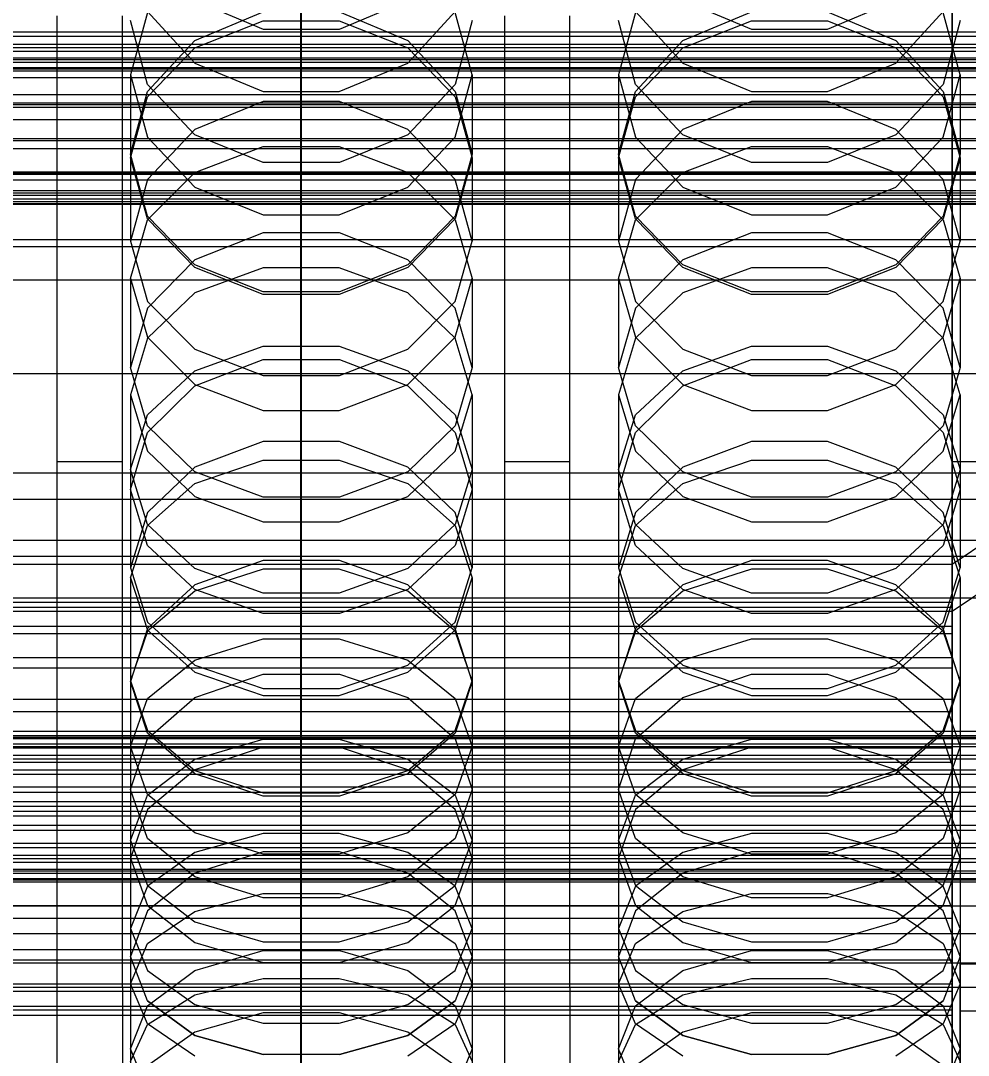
# Model space of a CAD drawing. Header units: millimetres. Extents: x -1970 to 34302, y -80068 to 6837.
# Drawn here: x 15.5 to 132, y -34598.3 to -34471.1 of the extents above; entities that cross this region are included whole.
import ezdxf

# ---------------------------------------------------------------- set-up
doc = ezdxf.new("R2010")
doc.units = ezdxf.units.MM
for name, color, linetype, lineweight in [('COTAS_O', 1, 'Continuous', 0), ('frontal_briquetadora', 7, 'Continuous', 0), ('frontal_C01', 7, 'Continuous', 0), ('frontal_C02', 7, 'Continuous', 0), ('frontal_C07', 7, 'Continuous', 0), ('frontal_mezcladora', 7, 'Continuous', 0), ('frontal_tolva', 7, 'Continuous', 0)]:
    doc.layers.add(name, color=color, linetype=linetype, lineweight=lineweight)
doc.dimstyles.new('R19_100', dxfattribs={"dimtxt": 250, "dimasz": 150, "dimexe": 150, "dimexo": 80, "dimgap": 100, "dimtad": 1, "dimtih": 1, "dimtoh": 1, "dimdsep": 46, "dimcen": 0.09, "dimadec": 0, "dimazin": 0, "dimtfac": 1, "dimtdec": 4, "dimtofl": 0, "dimtmove": 0, "dimatfit": 3, "dimfxl": 1, "dimtolj": 1, "dimtzin": 0, "dimarcsym": 0})

# ---------------------------------------------------------------- blocks, each defined once
blk = doc.blocks.new('*D38')
at = {"layer": 'COTAS_O', "color": 0, "lineweight": -2, "transparency": 16777216}
for p, q in [((-570, -33700), (200, -33700)), ((50, -34750), (50, -33850)), ((-570, -34900), (200, -34900))]:
    blk.add_line(p, q, dxfattribs=at)
at = {"layer": 'COTAS_O', "color": 0, "transparency": 16777216}
for points in [[(25, -33850), (75, -33850), (50, -33700)], [(25, -34750), (75, -34750), (50, -34900)]]:
    blk.add_solid(points, dxfattribs=at)
at = {"layer": 'Defpoints', "color": 0, "transparency": 16777216}
for p in [(-650, -33700), (50, -33700), (-650, -34900)]:
    blk.add_point(p, dxfattribs=at)
blk = doc.blocks.new('*D39')
at = {"layer": 'COTAS_O', "color": 0, "lineweight": -2, "transparency": 16777216}
for p, q in [((-650, -34820), (-650, -34050)), ((650, -34820), (650, -34050)), ((-500, -34200), (500, -34200))]:
    blk.add_line(p, q, dxfattribs=at)
at = {"layer": 'COTAS_O', "color": 0, "transparency": 16777216}
for points in [[(-500, -34175), (-500, -34225), (-650, -34200)], [(500, -34175), (500, -34225), (650, -34200)]]:
    blk.add_solid(points, dxfattribs=at)
at = {"layer": 'Defpoints', "color": 0, "transparency": 16777216}
for p in [(650, -34200), (-650, -34900), (650, -34900)]:
    blk.add_point(p, dxfattribs=at)

msp = doc.modelspace()

# ---------------------------------------------------------------- linework, layer by layer
at = {"layer": 'frontal_briquetadora'}
for p, q in [((36.906, -34468.668), (45.326, -34472.188)), ((54.674, -34472.188), (63.094, -34468.668)), ((96.906, -34468.668), (105.326, -34472.188)), ((114.674, -34472.188), (123.094, -34468.668)), ((31.08, -34470.145), (29, -34477.803)), ((31.08, -34478.964), (29, -34471.125)), ((31.08, -34470.016), (36.907, -34476.344)), ((36.906, -34473.572), (45.326, -34470.06)), ((36.907, -34474.485), (45.327, -34471.151)), ((45.327, -34471.151), (54.673, -34471.151)), ((54.673, -34471.151), (63.093, -34474.485)), ((54.674, -34470.06), (63.094, -34473.572)), ((63.093, -34476.344), (68.92, -34470.016)), ((71, -34477.803), (68.92, -34470.145)), ((71, -34471.125), (68.92, -34478.964)), ((91.08, -34470.145), (89, -34477.803)), ((91.08, -34478.964), (89, -34471.125)), ((91.08, -34470.016), (96.907, -34476.344)), ((96.906, -34473.572), (105.326, -34470.06)), ((96.907, -34474.485), (105.327, -34471.151)), ((105.327, -34471.151), (114.673, -34471.151)), ((114.673, -34471.151), (123.093, -34474.485)), ((114.674, -34470.06), (123.094, -34473.572)), ((123.093, -34476.344), (128.92, -34470.016)), ((131, -34477.803), (128.92, -34470.145)), ((131, -34471.125), (128.92, -34478.964)), ((45.326, -34472.188), (54.674, -34472.188)), ((105.326, -34472.188), (114.674, -34472.188)), ((31.08, -34479.841), (36.906, -34473.572)), ((63.094, -34473.572), (68.92, -34479.841)), ((91.08, -34479.841), (96.906, -34473.572)), ((123.094, -34473.572), (128.92, -34479.841)), ((31.08, -34480.494), (36.907, -34474.485)), ((63.093, -34474.485), (68.92, -34480.494)), ((91.08, -34480.494), (96.907, -34474.485)), ((123.093, -34474.485), (128.92, -34480.494)), ((36.907, -34476.344), (45.327, -34479.856)), ((54.673, -34479.856), (63.093, -34476.344)), ((96.907, -34476.344), (105.327, -34479.856)), ((114.673, -34479.856), (123.093, -34476.344)), ((200, -34478.149), (-160, -34478.149)), ((29, -34477.803), (29, -34487.557)), ((29, -34477.803), (31.08, -34485.461)), ((68.92, -34485.461), (71, -34477.803)), ((71, -34477.803), (71, -34487.557)), ((89, -34477.803), (89, -34487.557)), ((89, -34477.803), (91.08, -34485.461)), ((128.92, -34485.461), (131, -34477.803)), ((131, -34477.803), (131, -34487.557)), ((29, -34487.557), (31.08, -34479.841)), ((36.906, -34485.172), (31.08, -34478.964)), ((45.327, -34479.856), (54.673, -34479.856)), ((68.92, -34478.964), (63.094, -34485.172)), ((68.92, -34479.841), (71, -34487.557)), ((89, -34487.557), (91.08, -34479.841)), ((96.906, -34485.172), (91.08, -34478.964)), ((105.327, -34479.856), (114.673, -34479.856)), ((128.92, -34478.964), (123.094, -34485.172)), ((128.92, -34479.841), (131, -34487.557)), ((29, -34487.986), (31.08, -34480.494)), ((45.326, -34481.091), (36.906, -34484.534)), ((54.674, -34481.091), (45.326, -34481.091)), ((63.094, -34484.534), (54.674, -34481.091)), ((68.92, -34480.494), (71, -34487.986)), ((89, -34487.986), (91.08, -34480.494)), ((105.326, -34481.091), (96.906, -34484.534)), ((114.674, -34481.091), (105.326, -34481.091)), ((123.094, -34484.534), (114.674, -34481.091)), ((128.92, -34480.494), (131, -34487.986)), ((-160, -34481.433), (200, -34481.433)), ((-160, -34483.291), (200, -34483.291)), ((36.906, -34484.534), (31.08, -34490.676)), ((45.326, -34488.588), (36.906, -34485.172)), ((63.094, -34485.172), (54.674, -34488.588)), ((68.92, -34490.676), (63.094, -34484.534)), ((96.906, -34484.534), (91.08, -34490.676)), ((105.326, -34488.588), (96.906, -34485.172)), ((123.094, -34485.172), (114.674, -34488.588)), ((128.92, -34490.676), (123.094, -34484.534)), ((-160, -34485.849), (200, -34485.849)), ((31.08, -34485.461), (36.907, -34491.602)), ((63.093, -34491.602), (68.92, -34485.461)), ((91.08, -34485.461), (96.907, -34491.602)), ((123.093, -34491.602), (128.92, -34485.461)), ((31.08, -34495.158), (29, -34487.557)), ((36.907, -34489.803), (45.327, -34486.586)), ((45.327, -34486.586), (54.673, -34486.586)), ((54.673, -34486.586), (63.093, -34489.803)), ((71, -34487.557), (68.92, -34495.158)), ((91.08, -34495.158), (89, -34487.557)), ((96.907, -34489.803), (105.327, -34486.586)), ((105.327, -34486.586), (114.673, -34486.586)), ((114.673, -34486.586), (123.093, -34489.803)), ((131, -34487.557), (128.92, -34495.158)), ((29, -34487.986), (29, -34498.23)), ((31.08, -34495.478), (29, -34487.986)), ((54.674, -34488.588), (45.326, -34488.588)), ((71, -34487.986), (68.92, -34495.478)), ((71, -34487.986), (71, -34498.23)), ((89, -34487.986), (89, -34498.23)), ((91.08, -34495.478), (89, -34487.986)), ((114.674, -34488.588), (105.326, -34488.588)), ((131, -34487.986), (128.92, -34495.478)), ((131, -34487.986), (131, -34498.23)), ((-160, -34489.719), (200, -34489.719)), ((-160, -34489.991), (200, -34489.991)), ((31.08, -34495.6), (36.907, -34489.803)), ((63.093, -34489.803), (68.92, -34495.6)), ((91.08, -34495.6), (96.907, -34489.803)), ((123.093, -34489.803), (128.92, -34495.6)), ((31.08, -34490.676), (29, -34498.23)), ((71, -34498.23), (68.92, -34490.676)), ((91.08, -34490.676), (89, -34498.23)), ((131, -34498.23), (128.92, -34490.676)), ((-160, -34492.29), (200, -34492.29)), ((36.907, -34491.602), (45.327, -34495.01)), ((54.673, -34495.01), (63.093, -34491.602)), ((96.907, -34491.602), (105.327, -34495.01)), ((114.673, -34495.01), (123.093, -34491.602)), ((-160, -34493.614), (200, -34493.614)), ((36.906, -34501.17), (31.08, -34495.158)), ((45.327, -34495.01), (54.673, -34495.01)), ((68.92, -34495.158), (63.094, -34501.17)), ((96.906, -34501.17), (91.08, -34495.158)), ((105.327, -34495.01), (114.673, -34495.01)), ((128.92, -34495.158), (123.094, -34501.17)), ((29, -34502.829), (31.08, -34495.6)), ((36.907, -34501.486), (31.08, -34495.478)), ((68.92, -34495.478), (63.093, -34501.486)), ((68.92, -34495.6), (71, -34502.829)), ((89, -34502.829), (91.08, -34495.6)), ((96.907, -34501.486), (91.08, -34495.478)), ((128.92, -34495.478), (123.093, -34501.486)), ((128.92, -34495.6), (131, -34502.829)), ((45.326, -34497.219), (36.906, -34500.552)), ((54.674, -34497.219), (45.326, -34497.219)), ((63.094, -34500.552), (54.674, -34497.219)), ((105.326, -34497.219), (96.906, -34500.552)), ((114.674, -34497.219), (105.326, -34497.219)), ((123.094, -34500.552), (114.674, -34497.219)), ((-160, -34498.03), (200, -34498.03)), ((29, -34498.23), (31.08, -34505.662)), ((68.92, -34505.662), (71, -34498.23)), ((89, -34498.23), (91.08, -34505.662)), ((128.92, -34505.662), (131, -34498.23)), ((36.906, -34500.552), (31.08, -34506.493)), ((45.326, -34504.474), (36.906, -34501.17)), ((45.327, -34504.82), (36.907, -34501.486)), ((45.327, -34501.512), (36.907, -34504.604)), ((54.673, -34501.512), (45.327, -34501.512)), ((63.093, -34501.486), (54.673, -34504.82)), ((63.093, -34504.604), (54.673, -34501.512)), ((63.094, -34501.17), (54.674, -34504.474)), ((68.92, -34506.493), (63.094, -34500.552)), ((96.906, -34500.552), (91.08, -34506.493)), ((105.326, -34504.474), (96.906, -34501.17)), ((105.327, -34504.82), (96.907, -34501.486)), ((105.327, -34501.512), (96.907, -34504.604)), ((114.673, -34501.512), (105.327, -34501.512)), ((123.093, -34501.486), (114.673, -34504.82)), ((123.093, -34504.604), (114.673, -34501.512)), ((123.094, -34501.17), (114.674, -34504.474)), ((128.92, -34506.493), (123.094, -34500.552)), ((29, -34502.829), (29, -34513.787)), ((29, -34502.829), (31.08, -34510.058)), ((68.92, -34510.058), (71, -34502.829)), ((71, -34502.829), (71, -34513.787)), ((89, -34502.829), (89, -34513.787)), ((89, -34502.829), (91.08, -34510.058)), ((128.92, -34510.058), (131, -34502.829)), ((131, -34502.829), (131, -34513.787)), ((36.907, -34504.604), (31.08, -34510.176)), ((54.674, -34504.474), (45.326, -34504.474)), ((54.673, -34504.82), (45.327, -34504.82)), ((68.92, -34510.176), (63.093, -34504.604)), ((96.907, -34504.604), (91.08, -34510.176)), ((114.674, -34504.474), (105.326, -34504.474)), ((114.673, -34504.82), (105.327, -34504.82)), ((128.92, -34510.176), (123.093, -34504.604)), ((31.08, -34506.493), (29, -34513.787)), ((31.08, -34505.662), (36.906, -34511.534)), ((63.094, -34511.534), (68.92, -34505.662)), ((71, -34513.787), (68.92, -34506.493)), ((91.08, -34506.493), (89, -34513.787)), ((91.08, -34505.662), (96.906, -34511.534)), ((123.094, -34511.534), (128.92, -34505.662)), ((131, -34513.787), (128.92, -34506.493)), ((31.08, -34510.176), (29, -34517.123)), ((31.08, -34510.058), (36.907, -34515.855)), ((63.093, -34515.855), (68.92, -34510.058)), ((71, -34517.123), (68.92, -34510.176)), ((91.08, -34510.176), (89, -34517.123)), ((91.08, -34510.058), (96.907, -34515.855)), ((123.093, -34515.855), (128.92, -34510.058)), ((131, -34517.123), (128.92, -34510.176)), ((36.906, -34511.534), (45.326, -34514.76)), ((36.907, -34514.166), (45.327, -34511.161)), ((45.327, -34511.161), (54.673, -34511.161)), ((54.673, -34511.161), (63.093, -34514.166)), ((54.674, -34514.76), (63.094, -34511.534)), ((96.906, -34511.534), (105.326, -34514.76)), ((96.907, -34514.166), (105.327, -34511.161)), ((105.327, -34511.161), (114.673, -34511.161)), ((114.673, -34511.161), (123.093, -34514.166)), ((114.674, -34514.76), (123.094, -34511.534)), ((36.906, -34516.027), (45.326, -34512.811)), ((45.326, -34512.811), (54.674, -34512.811)), ((54.674, -34512.811), (63.094, -34516.027)), ((96.906, -34516.027), (105.326, -34512.811)), ((105.326, -34512.811), (114.674, -34512.811)), ((114.674, -34512.811), (123.094, -34516.027)), ((31.08, -34520.952), (29, -34513.787)), ((31.08, -34519.58), (36.907, -34514.166)), ((63.093, -34514.166), (68.92, -34519.58)), ((71, -34513.787), (68.92, -34520.952)), ((91.08, -34520.952), (89, -34513.787)), ((91.08, -34519.58), (96.907, -34514.166)), ((123.093, -34514.166), (128.92, -34519.58)), ((131, -34513.787), (128.92, -34520.952)), ((45.326, -34514.76), (54.674, -34514.76)), ((105.326, -34514.76), (114.674, -34514.76)), ((31.08, -34521.752), (36.906, -34516.027)), ((36.907, -34515.855), (45.327, -34519.072)), ((54.673, -34519.072), (63.093, -34515.855)), ((63.094, -34516.027), (68.92, -34521.752)), ((91.08, -34521.752), (96.906, -34516.027)), ((96.907, -34515.855), (105.327, -34519.072)), ((114.673, -34519.072), (123.093, -34515.855)), ((123.094, -34516.027), (128.92, -34521.752)), ((29, -34517.123), (29, -34528.769)), ((29, -34517.123), (31.08, -34524.071)), ((68.92, -34524.071), (71, -34517.123)), ((71, -34517.123), (71, -34528.769)), ((89, -34517.123), (89, -34528.769)), ((89, -34517.123), (91.08, -34524.071)), ((128.92, -34524.071), (131, -34517.123)), ((131, -34517.123), (131, -34528.769)), ((45.327, -34519.072), (54.673, -34519.072)), ((105.327, -34519.072), (114.673, -34519.072)), ((29, -34526.331), (31.08, -34519.58)), ((68.92, -34519.58), (71, -34526.331)), ((89, -34526.331), (91.08, -34519.58)), ((128.92, -34519.58), (131, -34526.331)), ((29, -34528.769), (31.08, -34521.752)), ((36.906, -34526.603), (31.08, -34520.952)), ((68.92, -34520.952), (63.094, -34526.603)), ((68.92, -34521.752), (71, -34528.769)), ((89, -34528.769), (91.08, -34521.752)), ((96.906, -34526.603), (91.08, -34520.952)), ((128.92, -34520.952), (123.094, -34526.603)), ((128.92, -34521.752), (131, -34528.769)), ((45.326, -34522.89), (36.906, -34526.023)), ((54.674, -34522.89), (45.326, -34522.89)), ((63.094, -34526.023), (54.674, -34522.89)), ((105.326, -34522.89), (96.906, -34526.023)), ((114.674, -34522.89), (105.326, -34522.89)), ((123.094, -34526.023), (114.674, -34522.89)), ((31.08, -34524.071), (36.907, -34529.643)), ((63.093, -34529.643), (68.92, -34524.071)), ((91.08, -34524.071), (96.907, -34529.643)), ((123.093, -34529.643), (128.92, -34524.071)), ((36.907, -34528.025), (45.327, -34525.158)), ((45.327, -34525.158), (54.673, -34525.158)), ((54.673, -34525.158), (63.093, -34528.025)), ((96.907, -34528.025), (105.327, -34525.158)), ((105.327, -34525.158), (114.673, -34525.158)), ((114.673, -34525.158), (123.093, -34528.025)), ((29, -34526.331), (29, -34538.419)), ((31.08, -34533.082), (29, -34526.331)), ((36.906, -34526.023), (31.08, -34531.596)), ((45.326, -34529.704), (36.906, -34526.603)), ((63.094, -34526.603), (54.674, -34529.704)), ((68.92, -34531.596), (63.094, -34526.023)), ((71, -34526.331), (68.92, -34533.082)), ((71, -34526.331), (71, -34538.419)), ((89, -34526.331), (89, -34538.419)), ((91.08, -34533.082), (89, -34526.331)), ((96.906, -34526.023), (91.08, -34531.596)), ((105.326, -34529.704), (96.906, -34526.603)), ((123.094, -34526.603), (114.674, -34529.704)), ((128.92, -34531.596), (123.094, -34526.023)), ((131, -34526.331), (128.92, -34533.082)), ((131, -34526.331), (131, -34538.419)), ((31.08, -34533.192), (36.907, -34528.025)), ((63.093, -34528.025), (68.92, -34533.192)), ((91.08, -34533.192), (96.907, -34528.025)), ((123.093, -34528.025), (128.92, -34533.192)), ((31.08, -34535.648), (29, -34528.769)), ((36.907, -34529.643), (45.327, -34532.735)), ((54.674, -34529.704), (45.326, -34529.704)), ((54.673, -34532.735), (63.093, -34529.643)), ((71, -34528.769), (68.92, -34535.649)), ((91.08, -34535.648), (89, -34528.769)), ((96.907, -34529.643), (105.327, -34532.735)), ((114.674, -34529.704), (105.326, -34529.704)), ((114.673, -34532.735), (123.093, -34529.643)), ((131, -34528.769), (128.92, -34535.649)), ((195, -34530), (-195, -34530)), ((31.08, -34531.596), (29, -34538.419)), ((71, -34538.419), (68.92, -34531.596)), ((91.08, -34531.596), (89, -34538.419)), ((131, -34538.419), (128.92, -34531.596)), ((29, -34539.635), (31.08, -34533.192)), ((36.907, -34538.496), (31.08, -34533.082)), ((45.327, -34532.735), (54.673, -34532.735)), ((68.92, -34533.082), (63.093, -34538.496)), ((68.92, -34533.192), (71, -34539.635)), ((89, -34539.635), (91.08, -34533.192)), ((96.907, -34538.496), (91.08, -34533.082)), ((105.327, -34532.735), (114.673, -34532.735)), ((128.92, -34533.082), (123.093, -34538.496)), ((128.92, -34533.192), (131, -34539.635)), ((36.906, -34541.066), (31.08, -34535.648)), ((68.92, -34535.649), (63.094, -34541.066)), ((96.906, -34541.066), (91.08, -34535.648)), ((128.92, -34535.649), (123.094, -34541.066)), ((195, -34537), (-195, -34537)), ((29, -34538.419), (31.08, -34545.1)), ((45.326, -34537.508), (36.906, -34540.51)), ((45.327, -34541.501), (36.907, -34538.496)), ((45.327, -34538.552), (36.907, -34541.275)), ((54.674, -34537.508), (45.326, -34537.508)), ((54.673, -34538.552), (45.327, -34538.552)), ((63.093, -34538.496), (54.673, -34541.501)), ((63.093, -34541.275), (54.673, -34538.552)), ((63.094, -34540.51), (54.674, -34537.508)), ((68.92, -34545.1), (71, -34538.419)), ((89, -34538.419), (91.08, -34545.1)), ((105.326, -34537.508), (96.906, -34540.51)), ((105.327, -34541.501), (96.907, -34538.496)), ((105.327, -34538.552), (96.907, -34541.275)), ((114.674, -34537.508), (105.326, -34537.508)), ((114.673, -34538.552), (105.327, -34538.552)), ((123.093, -34538.496), (114.673, -34541.501)), ((123.093, -34541.275), (114.673, -34538.552)), ((123.094, -34540.51), (114.674, -34537.508)), ((128.92, -34545.1), (131, -34538.419)), ((29, -34539.635), (29, -34552.363)), ((29, -34539.635), (31.08, -34546.078)), ((68.92, -34546.078), (71, -34539.635)), ((71, -34539.635), (71, -34552.363)), ((89, -34539.635), (89, -34552.363)), ((89, -34539.635), (91.08, -34546.078)), ((128.92, -34546.078), (131, -34539.635)), ((131, -34539.635), (131, -34552.363)), ((36.906, -34540.51), (31.08, -34545.844)), ((45.326, -34544.034), (36.906, -34541.066)), ((63.094, -34541.066), (54.674, -34544.034)), ((68.92, -34545.844), (63.094, -34540.51)), ((96.906, -34540.51), (91.08, -34545.844)), ((105.326, -34544.034), (96.906, -34541.066)), ((123.094, -34541.066), (114.674, -34544.034)), ((128.92, -34545.844), (123.094, -34540.51)), ((36.907, -34541.275), (31.08, -34546.182)), ((54.673, -34541.501), (45.327, -34541.501)), ((68.92, -34546.182), (63.093, -34541.275)), ((96.907, -34541.275), (91.08, -34546.182)), ((114.673, -34541.501), (105.327, -34541.501)), ((128.92, -34546.182), (123.093, -34541.275)), ((54.674, -34544.034), (45.326, -34544.034)), ((114.674, -34544.034), (105.326, -34544.034)), ((31.08, -34545.844), (29, -34552.363)), ((31.08, -34546.182), (29, -34552.301)), ((31.08, -34545.1), (36.906, -34550.353)), ((31.08, -34546.078), (36.907, -34551.244)), ((63.093, -34551.244), (68.92, -34546.078)), ((63.094, -34550.353), (68.92, -34545.1)), ((71, -34552.363), (68.92, -34545.844)), ((71, -34552.301), (68.92, -34546.182)), ((91.08, -34545.844), (89, -34552.363)), ((91.08, -34546.182), (89, -34552.301)), ((91.08, -34545.1), (96.906, -34550.353)), ((91.08, -34546.078), (96.907, -34551.244)), ((123.093, -34551.244), (128.92, -34546.078)), ((123.094, -34550.353), (128.92, -34545.1)), ((131, -34552.363), (128.92, -34545.844)), ((131, -34552.301), (128.92, -34546.182)), ((36.907, -34549.754), (45.327, -34547.13)), ((45.327, -34547.13), (54.673, -34547.13)), ((54.673, -34547.13), (63.093, -34549.754)), ((96.907, -34549.754), (105.327, -34547.13)), ((105.327, -34547.13), (114.673, -34547.13)), ((114.673, -34547.13), (123.093, -34549.754)), ((31.08, -34554.481), (36.907, -34549.754)), ((63.093, -34549.754), (68.92, -34554.481)), ((91.08, -34554.481), (96.907, -34549.754)), ((123.093, -34549.754), (128.92, -34554.481)), ((36.906, -34550.353), (45.326, -34553.23)), ((36.907, -34551.244), (45.327, -34554.112)), ((54.673, -34554.112), (63.093, -34551.244)), ((54.674, -34553.23), (63.094, -34550.353)), ((96.906, -34550.353), (105.326, -34553.23)), ((96.907, -34551.244), (105.327, -34554.112)), ((114.673, -34554.112), (123.093, -34551.244)), ((114.674, -34553.23), (123.094, -34550.353)), ((29, -34552.301), (29, -34565.638)), ((29, -34552.301), (31.08, -34558.42)), ((31.08, -34558.731), (29, -34552.363)), ((36.906, -34554.358), (45.326, -34551.493)), ((45.326, -34551.493), (54.674, -34551.493)), ((54.674, -34551.493), (63.094, -34554.358)), ((68.92, -34558.42), (71, -34552.301)), ((71, -34552.363), (68.92, -34558.731)), ((71, -34552.301), (71, -34565.638)), ((89, -34552.301), (89, -34565.638)), ((89, -34552.301), (91.08, -34558.42)), ((91.08, -34558.731), (89, -34552.363)), ((96.906, -34554.358), (105.326, -34551.493)), ((105.326, -34551.493), (114.674, -34551.493)), ((114.674, -34551.493), (123.094, -34554.358)), ((128.92, -34558.42), (131, -34552.301)), ((131, -34552.363), (128.92, -34558.731)), ((131, -34552.301), (131, -34565.638)), ((45.326, -34553.23), (54.674, -34553.23)), ((105.326, -34553.23), (114.674, -34553.23)), ((29, -34560.376), (31.08, -34554.481)), ((31.08, -34559.44), (36.906, -34554.358)), ((45.327, -34554.112), (54.673, -34554.112)), ((63.094, -34554.358), (68.92, -34559.44)), ((68.92, -34554.481), (71, -34560.376)), ((89, -34560.376), (91.08, -34554.481)), ((91.08, -34559.44), (96.906, -34554.358)), ((105.327, -34554.112), (114.673, -34554.112)), ((123.094, -34554.358), (128.92, -34559.44)), ((128.92, -34554.481), (131, -34560.376)), ((31.08, -34558.42), (36.907, -34563.327)), ((36.906, -34563.729), (31.08, -34558.731)), ((63.093, -34563.327), (68.92, -34558.42)), ((68.92, -34558.731), (63.094, -34563.729)), ((91.08, -34558.42), (96.907, -34563.327)), ((96.906, -34563.729), (91.08, -34558.731)), ((123.093, -34563.327), (128.92, -34558.42)), ((128.92, -34558.731), (123.094, -34563.729)), ((29, -34565.638), (31.08, -34559.44)), ((36.907, -34561.918), (45.327, -34559.449)), ((45.327, -34559.449), (54.673, -34559.449)), ((54.673, -34559.449), (63.093, -34561.918)), ((68.92, -34559.44), (71, -34565.638)), ((89, -34565.638), (91.08, -34559.44)), ((96.907, -34561.918), (105.327, -34559.449)), ((105.327, -34559.449), (114.673, -34559.449)), ((114.673, -34559.449), (123.093, -34561.918)), ((128.92, -34559.44), (131, -34565.638)), ((29, -34560.376), (29, -34574.101)), ((31.08, -34566.271), (29, -34560.376)), ((45.326, -34560.448), (36.906, -34563.217)), ((54.674, -34560.448), (45.326, -34560.448)), ((63.094, -34563.217), (54.674, -34560.448)), ((71, -34560.376), (68.92, -34566.271)), ((71, -34560.376), (71, -34574.101)), ((89, -34560.376), (89, -34574.101)), ((91.08, -34566.271), (89, -34560.376)), ((105.326, -34560.448), (96.906, -34563.217)), ((114.674, -34560.448), (105.326, -34560.448)), ((123.094, -34563.217), (114.674, -34560.448)), ((131, -34560.376), (128.92, -34566.271)), ((131, -34560.376), (131, -34574.101)), ((31.08, -34566.366), (36.907, -34561.918)), ((63.093, -34561.918), (68.92, -34566.366)), ((91.08, -34566.366), (96.907, -34561.918)), ((123.093, -34561.918), (128.92, -34566.366)), ((36.906, -34563.217), (31.08, -34568.125)), ((45.326, -34566.461), (36.906, -34563.729)), ((36.907, -34563.327), (45.327, -34566.05)), ((54.673, -34566.05), (63.093, -34563.327)), ((63.094, -34563.729), (54.674, -34566.461)), ((68.92, -34568.125), (63.094, -34563.217)), ((96.906, -34563.217), (91.08, -34568.125)), ((105.326, -34566.461), (96.906, -34563.729)), ((96.907, -34563.327), (105.327, -34566.05)), ((114.673, -34566.05), (123.093, -34563.327)), ((123.094, -34563.729), (114.674, -34566.461)), ((128.92, -34568.125), (123.094, -34563.217)), ((31.08, -34571.679), (29, -34565.638)), ((29, -34571.912), (31.08, -34566.366)), ((36.907, -34570.998), (31.08, -34566.271)), ((54.674, -34566.461), (45.326, -34566.461)), ((45.327, -34566.05), (54.673, -34566.05)), ((68.92, -34566.271), (63.093, -34570.998)), ((71, -34565.638), (68.92, -34571.679)), ((68.92, -34566.366), (71, -34571.912)), ((91.08, -34571.679), (89, -34565.638)), ((89, -34571.912), (91.08, -34566.366)), ((96.907, -34570.998), (91.08, -34566.271)), ((114.674, -34566.461), (105.326, -34566.461)), ((105.327, -34566.05), (114.673, -34566.05)), ((128.92, -34566.271), (123.093, -34570.998)), ((131, -34565.638), (128.92, -34571.679)), ((128.92, -34566.366), (131, -34571.912)), ((31.08, -34568.125), (29, -34574.101)), ((71, -34574.101), (68.92, -34568.125)), ((91.08, -34568.125), (89, -34574.101)), ((131, -34574.101), (128.92, -34568.125)), ((36.906, -34576.409), (31.08, -34571.679)), ((45.327, -34573.621), (36.907, -34570.998)), ((45.327, -34571.082), (36.907, -34573.39)), ((54.673, -34571.082), (45.327, -34571.082)), ((63.093, -34570.998), (54.673, -34573.621)), ((63.093, -34573.39), (54.673, -34571.082)), ((68.92, -34571.679), (63.094, -34576.409)), ((96.906, -34576.409), (91.08, -34571.679)), ((105.327, -34573.621), (96.907, -34570.998)), ((105.327, -34571.082), (96.907, -34573.39)), ((114.673, -34571.082), (105.327, -34571.082)), ((123.093, -34570.998), (114.673, -34573.621)), ((123.093, -34573.39), (114.673, -34571.082)), ((128.92, -34571.679), (123.094, -34576.409)), ((29, -34571.912), (29, -34586.193)), ((29, -34571.912), (31.08, -34577.459)), ((68.92, -34577.459), (71, -34571.912)), ((71, -34571.912), (71, -34586.193)), ((89, -34571.912), (89, -34586.193)), ((89, -34571.912), (91.08, -34577.459)), ((128.92, -34577.459), (131, -34571.912)), ((131, -34571.912), (131, -34586.193)), ((29, -34574.101), (31.08, -34579.916)), ((36.907, -34573.39), (31.08, -34577.548)), ((45.326, -34573.305), (36.906, -34575.925)), ((54.674, -34573.305), (45.326, -34573.305)), ((54.673, -34573.621), (45.327, -34573.621)), ((63.094, -34575.925), (54.674, -34573.305)), ((68.92, -34577.548), (63.093, -34573.39)), ((68.92, -34579.916), (71, -34574.101)), ((89, -34574.101), (91.08, -34579.916)), ((96.907, -34573.39), (91.08, -34577.548)), ((105.326, -34573.305), (96.906, -34575.925)), ((114.674, -34573.305), (105.326, -34573.305)), ((114.673, -34573.621), (105.327, -34573.621)), ((123.094, -34575.925), (114.674, -34573.305)), ((128.92, -34577.548), (123.093, -34573.39)), ((128.92, -34579.916), (131, -34574.101)), ((36.906, -34575.925), (31.08, -34580.562)), ((45.326, -34578.991), (36.906, -34576.409)), ((63.094, -34576.409), (54.674, -34578.991)), ((68.92, -34580.562), (63.094, -34575.925)), ((96.906, -34575.925), (91.08, -34580.562)), ((105.326, -34578.991), (96.906, -34576.409)), ((123.094, -34576.409), (114.674, -34578.991)), ((128.92, -34580.562), (123.094, -34575.925)), ((31.08, -34577.548), (29, -34582.734)), ((31.08, -34577.459), (36.907, -34581.907)), ((63.093, -34581.907), (68.92, -34577.459)), ((71, -34582.734), (68.92, -34577.548)), ((91.08, -34577.548), (89, -34582.734)), ((91.08, -34577.459), (96.907, -34581.907)), ((123.093, -34581.907), (128.92, -34577.459)), ((131, -34582.734), (128.92, -34577.548)), ((36.907, -34580.641), (45.327, -34578.443)), ((54.674, -34578.991), (45.326, -34578.991)), ((45.327, -34578.443), (54.673, -34578.443)), ((54.673, -34578.443), (63.093, -34580.641)), ((96.907, -34580.641), (105.327, -34578.443)), ((114.674, -34578.991), (105.326, -34578.991)), ((105.327, -34578.443), (114.673, -34578.443)), ((114.673, -34578.443), (123.093, -34580.641)), ((195, -34580), (-195, -34580)), ((31.08, -34580.562), (29, -34586.193)), ((31.08, -34579.916), (36.906, -34584.461)), ((63.094, -34584.461), (68.92, -34579.916)), ((71, -34586.193), (68.92, -34580.562)), ((91.08, -34580.562), (89, -34586.193)), ((91.08, -34579.916), (96.906, -34584.461)), ((123.094, -34584.461), (128.92, -34579.916)), ((131, -34586.193), (128.92, -34580.562)), ((31.08, -34584.6), (36.907, -34580.641)), ((63.093, -34580.641), (68.92, -34584.6)), ((91.08, -34584.6), (96.907, -34580.641)), ((123.093, -34580.641), (128.92, -34584.6)), ((29, -34582.734), (29, -34597.535)), ((29, -34582.734), (31.08, -34587.919)), ((36.907, -34581.907), (45.327, -34584.376)), ((54.673, -34584.376), (63.093, -34581.907)), ((68.92, -34587.919), (71, -34582.734)), ((71, -34582.734), (71, -34597.535)), ((89, -34582.734), (89, -34597.535)), ((89, -34582.734), (91.08, -34587.919)), ((96.907, -34581.907), (105.327, -34584.376)), ((114.673, -34584.376), (123.093, -34581.907)), ((128.92, -34587.919), (131, -34582.734)), ((131, -34582.734), (131, -34597.535)), ((45.327, -34584.376), (54.673, -34584.376)), ((105.327, -34584.376), (114.673, -34584.376)), ((29, -34589.538), (31.08, -34584.6)), ((36.906, -34584.461), (45.326, -34586.939)), ((36.906, -34587.908), (45.326, -34585.444)), ((45.326, -34585.444), (54.674, -34585.444)), ((54.674, -34586.939), (63.094, -34584.461)), ((54.674, -34585.444), (63.094, -34587.908)), ((68.92, -34584.6), (71, -34589.538)), ((89, -34589.538), (91.08, -34584.6)), ((96.906, -34584.461), (105.326, -34586.939)), ((96.906, -34587.908), (105.326, -34585.444)), ((105.326, -34585.444), (114.674, -34585.444)), ((114.674, -34586.939), (123.094, -34584.461)), ((114.674, -34585.444), (123.094, -34587.908)), ((128.92, -34584.6), (131, -34589.538)), ((31.08, -34591.656), (29, -34586.193)), ((45.326, -34586.939), (54.674, -34586.939)), ((71, -34586.193), (68.92, -34591.656)), ((91.08, -34591.656), (89, -34586.193)), ((105.326, -34586.939), (114.674, -34586.939)), ((131, -34586.193), (128.92, -34591.656)), ((195, -34587), (-195, -34587)), ((31.08, -34592.262), (36.906, -34587.908)), ((31.08, -34587.919), (36.907, -34592.078)), ((63.093, -34592.078), (68.92, -34587.919)), ((63.094, -34587.908), (68.92, -34592.262)), ((91.08, -34592.262), (96.906, -34587.908)), ((91.08, -34587.919), (96.907, -34592.078)), ((123.093, -34592.078), (128.92, -34587.919)), ((123.094, -34587.908), (128.92, -34592.262)), ((36.907, -34590.901), (45.327, -34588.873)), ((45.327, -34588.873), (54.673, -34588.873)), ((54.673, -34588.873), (63.093, -34590.901)), ((96.907, -34590.901), (105.327, -34588.873)), ((105.327, -34588.873), (114.673, -34588.873)), ((114.673, -34588.873), (123.093, -34590.901)), ((29, -34589.538), (29, -34604.666)), ((31.08, -34594.475), (29, -34589.538)), ((71, -34589.538), (68.92, -34594.475)), ((71, -34589.538), (71, -34604.666)), ((89, -34589.538), (89, -34604.666)), ((91.08, -34594.475), (89, -34589.538)), ((131, -34589.538), (128.92, -34594.475)), ((131, -34589.538), (131, -34604.666)), ((31.08, -34594.554), (36.907, -34590.901)), ((36.906, -34595.915), (31.08, -34591.656)), ((31.08, -34591.656), (36.906, -34595.915)), ((63.093, -34590.901), (68.92, -34594.554)), ((68.92, -34591.656), (63.094, -34595.915)), ((63.094, -34595.915), (68.92, -34591.656)), ((91.08, -34594.554), (96.907, -34590.901)), ((96.906, -34595.915), (91.08, -34591.656)), ((91.08, -34591.656), (96.906, -34595.915)), ((123.093, -34590.901), (128.92, -34594.554)), ((128.92, -34591.656), (123.094, -34595.915)), ((123.094, -34595.915), (128.92, -34591.656)), ((29, -34597.535), (31.08, -34592.262)), ((45.326, -34593.122), (36.906, -34595.48)), ((36.907, -34592.078), (45.327, -34594.385)), ((54.674, -34593.122), (45.326, -34593.122)), ((54.673, -34594.385), (63.093, -34592.078)), ((63.094, -34595.48), (54.674, -34593.122)), ((68.92, -34592.262), (71, -34597.535)), ((89, -34597.535), (91.08, -34592.262)), ((105.326, -34593.122), (96.906, -34595.48)), ((96.907, -34592.078), (105.327, -34594.385)), ((114.674, -34593.122), (105.326, -34593.122)), ((114.673, -34594.385), (123.093, -34592.078)), ((123.094, -34595.48), (114.674, -34593.122)), ((128.92, -34592.262), (131, -34597.535)), ((29, -34599.11), (31.08, -34594.554)), ((36.907, -34598.435), (31.08, -34594.475)), ((45.327, -34594.385), (54.673, -34594.385)), ((68.92, -34594.475), (63.093, -34598.435)), ((68.92, -34594.554), (71, -34599.11)), ((89, -34599.11), (91.08, -34594.554)), ((96.907, -34598.435), (91.08, -34594.475)), ((105.327, -34594.385), (114.673, -34594.385)), ((128.92, -34594.475), (123.093, -34598.435)), ((128.92, -34594.554), (131, -34599.11)), ((36.906, -34595.48), (31.08, -34599.639)), ((68.92, -34599.639), (63.094, -34595.48)), ((96.906, -34595.48), (91.08, -34599.639)), ((128.92, -34599.639), (123.094, -34595.48)), ((45.326, -34598.232), (36.906, -34595.915)), ((36.906, -34595.915), (45.326, -34598.232)), ((63.094, -34595.915), (54.674, -34598.232)), ((54.674, -34598.232), (63.094, -34595.915)), ((105.326, -34598.232), (96.906, -34595.915)), ((96.906, -34595.915), (105.326, -34598.232)), ((123.094, -34595.915), (114.674, -34598.232)), ((114.674, -34598.232), (123.094, -34595.915)), ((31.08, -34602.634), (29, -34597.535)), ((54.674, -34598.232), (45.326, -34598.232)), ((71, -34597.535), (68.92, -34602.634)), ((91.08, -34602.634), (89, -34597.535)), ((114.674, -34598.232), (105.326, -34598.232)), ((131, -34597.535), (128.92, -34602.634))]:
    msp.add_line(p, q, dxfattribs=at)
at = {"layer": 'frontal_C01'}
for p, q in [((130, -34620.053), (130, -34323.357)), ((130, -34329.075), (130, -34625.771)), ((-450, -34481.223), (450, -34481.223)), ((450, -34493.398), (-450, -34493.398)), ((450, -34514.562), (-450, -34514.562)), ((-450, -34526.737), (450, -34526.737))]:
    msp.add_line(p, q, dxfattribs=at)
at = {"layer": 'frontal_C02'}
for p, q in [((130, -34537.975), (130, -34253.153)), ((130, -34258.894), (130, -34543.716)), ((228.298, -34472.116), (130, -34537.975)), ((-440, -34472.517), (440, -34472.517)), ((-440, -34473.06), (440, -34473.06)), ((-440, -34474.43), (440, -34474.43)), ((-440, -34474.873), (440, -34474.873)), ((-311.15, -34474.008), (311.15, -34474.008)), ((-440, -34475.924), (440, -34475.924)), ((-440, -34476.237), (440, -34476.237)), ((-311.15, -34475.715), (311.15, -34475.715)), ((-440, -34476.898), (440, -34476.898)), ((-440, -34477.06), (440, -34477.06)), ((-440, -34477.286), (440, -34477.286)), ((130, -34543.716), (228.298, -34477.858)), ((-311.15, -34480.218), (311.15, -34480.218)), ((-311.15, -34481.749), (311.15, -34481.749)), ((-311.15, -34485.616), (311.15, -34485.616)), ((-311.15, -34486.866), (311.15, -34486.866)), ((-311.15, -34489.833), (311.15, -34489.833)), ((-311.15, -34490.717), (311.15, -34490.717)), ((-311.15, -34492.582), (311.15, -34492.582)), ((-311.15, -34493.04), (311.15, -34493.04)), ((-311.15, -34493.676), (311.15, -34493.676)), ((130, -34537.975), (0, -34537.975)), ((130, -34822.796), (130, -34537.975)), ((-130, -34542.622), (130, -34542.622)), ((-130, -34543.258), (130, -34543.258)), ((-130, -34543.716), (130, -34543.716)), ((0, -34543.716), (130, -34543.716)), ((130, -34543.258), (130, -34542.622)), ((130, -34542.622), (130, -34543.716)), ((130, -34545.581), (130, -34543.258)), ((130, -34543.716), (130, -34828.537)), ((130, -34543.716), (130, -34546.465)), ((-130, -34545.581), (130, -34545.581)), ((130, -34549.432), (130, -34545.581)), ((-130, -34546.465), (130, -34546.465)), ((130, -34546.465), (130, -34550.682)), ((-130, -34549.432), (130, -34549.432)), ((130, -34554.549), (130, -34549.432)), ((-130, -34550.682), (130, -34550.682)), ((130, -34550.682), (130, -34556.08)), ((-130, -34554.549), (130, -34554.549)), ((130, -34560.583), (130, -34554.549)), ((-130, -34556.08), (130, -34556.08)), ((130, -34556.08), (130, -34562.29)), ((-148, -34559.012), (148, -34559.012)), ((-148, -34559.238), (148, -34559.238)), ((-148, -34559.4), (148, -34559.4)), ((-148, -34560.061), (148, -34560.061)), ((-148, -34560.374), (148, -34560.374)), ((-148, -34561.425), (148, -34561.425)), ((130, -34560.583), (-130, -34560.583)), ((130, -34567.123), (130, -34560.583)), ((-148, -34561.868), (148, -34561.868)), ((-130, -34562.29), (130, -34562.29)), ((130, -34562.29), (130, -34568.89)), ((-148, -34563.238), (148, -34563.238)), ((-148, -34563.781), (148, -34563.781)), ((148, -34565.376), (-148, -34565.376)), ((-148, -34565.981), (148, -34565.981)), ((-148, -34567.694), (148, -34567.694)), ((-130, -34567.123), (130, -34567.123)), ((130, -34573.723), (130, -34567.123)), ((-148, -34568.32), (148, -34568.32)), ((-130, -34568.89), (130, -34568.89)), ((130, -34568.89), (130, -34575.43)), ((-148, -34570.032), (148, -34570.032)), ((-148, -34570.637), (148, -34570.637)), ((-148, -34572.233), (148, -34572.233)), ((-148, -34572.775), (148, -34572.775)), ((-148, -34574.145), (148, -34574.145)), ((-130, -34573.723), (130, -34573.723)), ((130, -34579.934), (130, -34573.723)), ((-148, -34574.588), (148, -34574.588)), ((-130, -34575.43), (130, -34575.43)), ((130, -34575.43), (130, -34581.464)), ((-148, -34575.64), (148, -34575.64)), ((-148, -34575.953), (148, -34575.953)), ((-148, -34576.614), (148, -34576.614)), ((-148, -34576.776), (148, -34576.776)), ((-148, -34577.001), (148, -34577.001)), ((-130, -34579.934), (130, -34579.934)), ((130, -34585.331), (130, -34579.934)), ((-130, -34581.464), (130, -34581.464)), ((130, -34581.464), (130, -34586.581)), ((-130, -34585.331), (130, -34585.331)), ((130, -34589.549), (130, -34585.331)), ((-130, -34586.581), (130, -34586.581)), ((130, -34586.581), (130, -34590.432)), ((131, -34592.925), (131, -34587.08)), ((131, -34587.08), (149, -34587.08)), ((131, -34632.601), (131, -34587.08)), ((-130, -34589.549), (130, -34589.549)), ((-130, -34590.432), (130, -34590.432)), ((130, -34592.298), (130, -34589.549)), ((130, -34590.432), (130, -34592.755)), ((-130, -34592.298), (130, -34592.298)), ((-130, -34592.755), (130, -34592.755)), ((130, -34593.391), (130, -34592.298)), ((130, -34592.755), (130, -34593.391)), ((149, -34592.925), (131, -34592.925)), ((131, -34638.447), (131, -34592.925)), ((-130, -34593.391), (130, -34593.391))]:
    msp.add_line(p, q, dxfattribs=at)
at = {"layer": 'frontal_C07'}
for p, q in [((-300, -34558.497), (300, -34558.497)), ((300, -34583.416), (-300, -34583.416))]:
    msp.add_line(p, q, dxfattribs=at)
at = {"layer": 'frontal_mezcladora'}
for p, q in [((20, -34525.346), (20, -34470.534)), ((28, -34525.346), (28, -34470.534)), ((75, -34525.346), (75, -34470.534)), ((83, -34525.346), (83, -34470.534)), ((130, -34525.346), (130, -34470.534)), ((-420, -34498.893), (240, -34498.893)), ((20, -34590), (20, -34525.346)), ((20, -34525.346), (28, -34525.346)), ((28, -34590), (28, -34525.346)), ((75, -34590), (75, -34525.346)), ((75, -34525.346), (83, -34525.346)), ((83, -34590), (83, -34525.346)), ((130, -34590), (130, -34525.346)), ((130, -34525.346), (138, -34525.346)), ((-315, -34535), (315, -34535)), ((-420, -34542.102), (240, -34542.102)), ((240, -34590), (-420, -34590)), ((20, -34654.654), (20, -34590)), ((28, -34590), (20, -34590)), ((28, -34590), (28, -34654.654)), ((75, -34654.654), (75, -34590)), ((83, -34590), (75, -34590)), ((83, -34590), (83, -34654.654)), ((130, -34654.654), (130, -34590)), ((138, -34590), (130, -34590))]:
    msp.add_line(p, q, dxfattribs=at)
at = {"layer": 'frontal_tolva'}
for p, q in [((-1821.5, -34492), (1821.5, -34492)), ((-1821.5, -34503), (1821.5, -34503))]:
    msp.add_line(p, q, dxfattribs=at)

# ---------------------------------------------------------------- dimensions: what is measured, and where the dimension line sits
at = {"layer": 'COTAS_O'}
for p2, distance, picture, middle in [((-650, -33700), -700, '*D38', (50, -34300)), ((650, -34900), 700, '*D39', (0, -34200))]:
    dim = msp.add_aligned_dim(p1=(-650, -34900), p2=p2, distance=distance, text='<> O', dimstyle='R19_100', dxfattribs=at)
    dim.commit()
    dim.dimension.update_dxf_attribs({"geometry": picture, "text_midpoint": middle})

doc.saveas('drawing.dxf')
